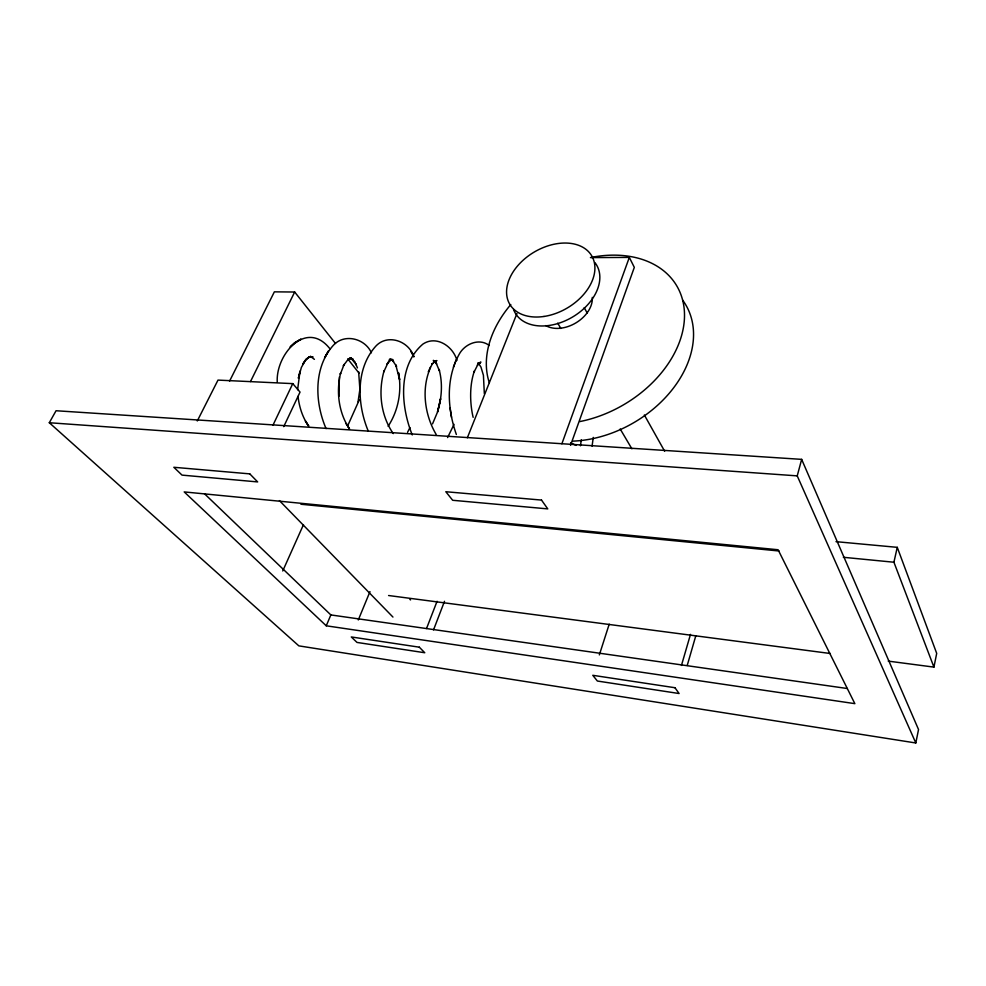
<?xml version="1.0" encoding="UTF-8"?>
<svg xmlns="http://www.w3.org/2000/svg" width="986" height="986" viewBox="0 0 986 986"><rect width="100%" height="100%" fill="white"/><g stroke="black" fill="none" stroke-linecap="round" stroke-linejoin="round"><path stroke-width="1.48" d="M484.336 393.611L483.423 375.309L480.971 367.1L478.407 363.119M297.624 389.716L300.003 371.081L298.376 378.254L301.383 367.421L306.116 359.15L302.64 364.389L305.081 360.679L309.296 356.87L306.449 358.953L310.701 356.439L309.025 356.895L313.055 356.981L311.243 356.685M338.888 396.347L339.406 376.911M277.251 381.927C275.698 354.233 306.794 318.675 330.174 349.106M592.081 446.214L593.252 437.39M580.471 445.795L581.284 439.867M358.041 401.832L359.89 389.322L358.621 371.697M888.226 661.113L933.927 667.115L936.7 653.373L897.26 547.341L836.005 541.659M915.809 742.976L918.533 729.529L801.655 459.365L56.054 410.743L49.3 422.735L298.844 645.867L915.809 742.976L797.23 475.868L801.655 459.365M933.927 667.115L893.92 562.23L897.26 547.341M489.266 345.507C479.036 337.545 464.307 344.126 458.921 354.75C445.684 378.981 447.385 409.067 456.358 434.493M434.173 361.036L436.034 361.344L433.495 361.147L436.946 360.605L434.345 361.406L435.701 360.703L431.782 364.438L432.595 363.403C420.677 385.095 423.82 413.504 436.12 434.382M687.217 665.476L695.734 636.019M681.449 665.439L690.496 634.38M599.34 654.901L609.212 624.163M570.537 445.339L634.318 267.366L629.327 257.408L591.119 257.605M561.872 443.786L629.327 257.408M453.412 367.137L456.136 359.939M433.532 629.894L444.501 601.312M426.531 628.538L437.069 601.275M467.352 437.772L516.935 313.56M358.3 619.947L369.984 591.612M428.75 370.995L428.38 371.882L430.327 367.236M326.255 625.802L184.197 491.915L778.09 549.744L854.85 703.647L326.255 625.802L330.852 614.931L204.533 493.801M454.041 424.35L447.582 437.574M282.748 570.968L303.466 524.675M348.021 425.077L359.311 399.823M283.734 426.642L300.04 392.095L292.768 383.628L217.992 380.103L197.286 420.96M272.925 425.286L292.768 383.628M432.534 423.906L437.476 412.148L440.606 398.726L437.55 411.975C441.716 398.282 442.936 383.369 439.09 369.467L439.485 370.859L435.886 362.589L436.712 364.007L433.31 360.358L434.875 361.443M250.493 381.57L294.678 292.016L335.511 343.485M229.565 381.138L274.367 291.844L294.678 292.016M407.563 432.299L409.954 427.591M388.114 426.309C398.319 410.755 401.992 391.085 398.541 372.831L399.638 379.709L395.768 364.882L396.582 366.472L392.255 359.964L393.599 361.394L391.109 359.335L392.761 360.408L390.16 359.187M348.317 359.089L343.325 365.769L344.089 364.463L340.306 374.273L340.589 373.139C336.053 391.886 338.691 412.826 349.549 428.984L346.111 423.487L349.204 428.405M348.107 359.298L350.905 358.078L348.958 358.657L352.495 358.744L350.56 358.349L353.259 359.533L350.178 357.745L355.182 362.515L351.719 358.51L356.291 364.894L355.613 363.575L357.437 367.914M478.444 362.984L480.145 362.922L477.742 363.366L480.934 362.084L477.347 365.153L478.198 363.908L474.019 372.092L474.426 370.995C469.151 385.662 470.051 404.519 473.144 417.337M49.3 422.735L797.23 475.868M300.903 504.24L778.989 550.989M843.35 557.287L893.92 562.23M388.583 595.519L830.348 653.508M330.852 614.931L847.27 688.511M391.96 359.828L389.285 359.434L392.859 359.545L389.248 360.777L390.875 359.902L388.25 362.121L389.556 360.975L387.067 364.154L387.929 362.885L383.751 371.907L384.059 370.909C378.069 391.713 380.719 415.673 393.278 433.594M310.504 356.439L314.423 359.348M570.598 442.887L576.12 445.389M279.42 500.605L392.946 617.063M347.861 359.04L359.249 373.411M371.439 352.815C364.956 338.408 344.385 333.071 333.256 345.408C313.301 367.692 314.817 402.584 326.07 428.614M308.519 425.804L305.377 420.973L308.717 426.174C302.529 417.423 299.226 406.947 298.019 396.372M557.731 323.186L560.861 328.474M620.182 428.972L631.89 448.815M584.205 307.657L587.212 313.03M644.351 414.995L664.65 451.231M413.689 356.402C408.734 340.983 387.621 333.502 375.876 346.086C355.305 368.727 357.129 404.494 368.283 431.153M413.824 356.673L411.063 351.46L413.886 356.759M412.247 434.925C400.846 406.688 397.383 365.744 422.945 344.065C436.416 335.006 453.252 346.431 456.937 360.457M451.489 417.312L450.109 408.068M682.657 300.151A104.269 75.417 -30.2 0 1 672.637 389.113A104.269 75.417 -30.2 0 1 572.693 441.136M590.429 257.568A105.921 75.602 -30.3 0 1 684.37 319.649A105.921 75.602 -30.3 0 1 579.879 421.564M489.364 382.827A105.921 75.602 -30.3 0 1 510.797 304.563M594.977 262.67A47.229 32.476 -30.6 0 1 571.757 317.492A47.229 32.476 -30.6 0 1 513.546 309.456M592.29 297.39A28.902 20.127 -30.5 0 1 576.107 322.767A28.902 20.127 -30.5 0 1 545.8 325.577M409.831 599.365A12.313 9.318 -43.9 0 1 410.57 599.932M325.331 356.464L324.579 357.782L328.461 351.016L325.331 356.464M293.964 343.461L290.143 346.998L295.332 342.265L300.976 339.135L293.964 343.461M249.778 473.872L173.832 467.278L182.028 475.116L257.654 481.92L249.778 473.872M541.499 500.075L445.82 491.731L452.673 500.284L547.76 508.887L541.499 500.075M419.321 647.186L351.287 636.956L357.006 642.428L424.756 652.744L419.321 647.186M674.966 687.723L592.783 675.299L597.368 681.03L679.095 693.528L674.966 687.723M543.989 316.457A47.587 32.489 -30.6 0 0 591.92 256.187A47.587 32.489 -30.6 0 0 516.319 267.44A47.587 32.489 -30.6 0 0 543.989 316.457"/></g></svg>
